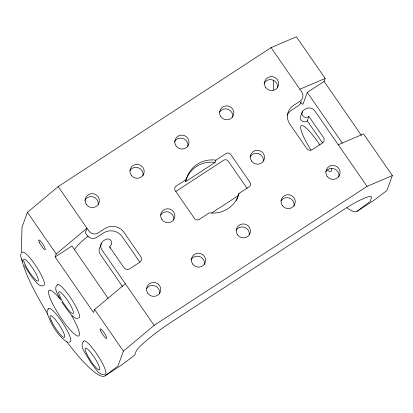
<?xml version="1.0" encoding="UTF-8"?>
<svg xmlns="http://www.w3.org/2000/svg" width="413" height="413" viewBox="0 0 413 413"><rect width="100%" height="100%" fill="white"/><g stroke="black" fill="none" stroke-linecap="round" stroke-linejoin="round"><path stroke-width="0.62" d="M21.383 253.375L21.997 227.295L27.439 212.349L58.176 186.588L271.098 47.614L296.395 36.798L325.181 78.434L324.097 81.423L307.282 92.393L302.93 104.35L300.442 102.651M273.504 90.07L273.726 80.53M20.805 254.109L20.65 256.081L22.591 261.997M47.03 311.954L47.325 309.977L48.739 308.774M125.346 283.731L94.608 309.492L93.519 312.481L55.136 256.969L56.225 253.98L86.962 228.219L85.331 232.705L87.251 235.482A6.814 6.623 20 0 0 96.688 237.372L103.415 232.984A13.629 13.252 20 0 1 122.3 236.773L139.186 261.197A4.089 3.975 20 0 1 139.666 262.136M101.407 243.231L99.776 247.717A6.814 6.623 20 0 0 100.297 254.351L122.615 286.627M338.268 144.756L363.564 133.941L392.35 175.577L367.054 186.387L154.132 325.361L123.394 351.122L117.953 366.068L105.108 375.778A74.949 14.135 56.9 0 1 66.777 341.716M215.927 160.156L215.111 162.402L185.458 181.751L186.273 179.51A27.253 26.499 20 0 1 215.927 160.156L226.035 153.559A3.407 3.314 20 0 1 230.753 154.508L249.948 182.262A3.407 3.314 20 0 1 249.065 186.867L238.957 193.465A27.253 26.499 20 0 1 209.303 212.819L199.195 219.417A3.407 3.314 20 0 1 194.477 218.467L175.282 190.713A3.407 3.314 20 0 1 176.165 186.108L186.273 179.51M236.375 200.496A27.253 26.499 20 0 0 238.136 195.705L238.957 193.465M302.362 111.639L300.726 116.125A4.089 3.975 20 0 0 306.704 121.241L307.267 120.875L308.898 116.394L323.482 137.488A4.089 3.975 20 0 1 322.424 143.012L312.336 149.594A4.089 3.975 20 0 1 306.673 148.458L289.787 124.034A13.629 13.252 20 0 1 293.318 105.614L300.039 101.226A6.814 6.623 20 0 0 301.805 92.022L271.098 47.614M392.35 175.577L386.909 190.522L374.064 200.233L357.255 211.203A74.949 14.135 56.9 0 1 347.049 207.816M74.294 249.648L76.663 246.716A34.067 4.688 -34.7 0 1 85.3 238.43L88.196 236.004M357.255 211.203L370.1 201.492L371.432 197.842A34.067 4.688 -34.7 0 0 369.036 196.552A54.495 7.496 -34.7 0 0 362.33 199.118A34.067 4.688 -34.7 0 0 343.317 209.856L170.249 322.821A34.067 4.688 -34.7 0 0 155.877 332.966A54.495 7.496 -34.7 0 0 141.205 345.258A34.067 4.688 -34.7 0 0 136.094 351.448L134.762 355.097L121.918 364.808L105.108 375.778M57.443 284.862C53.024 288.098 58.202 294.474 59.477 298.109M83.793 341.226C78.005 346.424 88.743 357.477 90.695 362.433C94.541 366.372 97.917 375.293 104.479 374.57M55.136 256.969L71.95 245.998L108.134 298.336M175.861 191.436L223.588 160.285A3.407 3.314 20 0 1 228.306 161.23L247.134 188.462M308.898 116.394L308.341 116.76A4.089 3.975 20 0 1 302.672 115.619A4.089 3.975 20 0 1 303.731 110.095L305.413 109.001A6.814 6.623 20 0 1 314.856 110.896L367.054 186.387M211.724 212.948L238.136 195.705M299.884 89.244L325.181 78.434M78.129 318.201C75.842 319.244 73.695 316.957 72.105 315.656M68.79 342.331L69.983 341.752A19.757 3.727 56.9 0 0 62.657 322.883A19.757 3.727 56.9 0 0 48.512 308.981M67.278 342.196C57.361 335.63 50.938 323.978 47.113 312.92M69.699 313.1L61.759 302.068M324.097 81.423L361.38 135.345M307.282 92.393L342.377 143.146M307.267 120.875L321.851 141.969A4.089 3.975 20 0 1 322.331 142.908M58.176 186.588L88.883 230.996A6.814 6.623 20 0 0 98.325 232.891L105.047 228.503A13.629 13.252 20 0 1 123.931 232.287L140.818 256.716A4.089 3.975 20 0 1 139.759 262.24L129.672 268.822A4.089 3.975 20 0 1 124.008 267.686L109.424 246.592L109.982 246.225A4.089 3.975 20 0 0 111.04 240.702A4.089 3.975 20 0 0 105.377 239.566L103.694 240.66A6.814 6.623 20 0 0 101.928 249.87L154.132 325.361M27.439 212.349L56.225 253.98M94.608 309.492L123.394 351.122M24.419 265.657L31.992 277.381L37.046 283.204L39.426 285.156L41.414 286.013L43.628 285.388A19.757 3.727 56.9 0 0 36.303 266.519A19.757 3.727 56.9 0 0 22.157 252.617M331.531 168.447A27.253 5.142 56.9 0 1 327.468 170.166M311.004 150.074A27.253 5.142 56.9 0 1 301.299 125.691A27.253 5.142 56.9 0 1 319.972 145.02M70.065 313.095A27.253 5.142 56.9 0 1 75.594 334.938A27.253 5.142 56.9 0 1 50.551 299.301A27.253 5.142 56.9 0 1 60.923 300.081M57.216 285.068A19.757 3.727 56.9 0 1 71.361 298.971A19.757 3.727 56.9 0 1 78.687 317.84M47.789 314.009A74.949 14.135 56.9 0 1 21.843 259.4M83.565 341.432A19.757 3.727 56.9 0 1 97.716 355.335A19.757 3.727 56.9 0 1 105.041 374.204M185.458 181.751A27.253 26.499 20 0 1 215.111 162.402M174.389 141.943A7.155 6.959 20 0 1 187.832 146.476M190.976 260.014A7.155 6.959 20 0 1 204.414 264.547M236.091 230.227A7.155 6.959 20 0 1 249.328 234.692M280.917 200.971A7.155 6.959 20 0 1 294.066 206.035M219.509 112.15A7.155 6.959 20 0 1 232.658 117.215M129.858 170.667A7.155 6.959 20 0 1 143.006 175.731M301.247 101.5A6.814 6.623 20 0 1 298.408 105.713L291.686 110.101A13.629 13.252 20 0 0 287.107 115.248M110.111 247.144A4.089 3.975 20 0 1 110.054 248.182M325.743 171.71A7.155 6.959 20 0 1 338.892 176.774M160.559 215.075A7.155 6.959 20 0 1 173.713 220.139M146.439 288.744A7.155 6.959 20 0 1 159.588 293.808M84.737 200.455A7.155 6.959 20 0 1 98.268 204.389M249.922 157.09A7.155 6.959 20 0 1 263.453 161.024M264.041 83.426A7.155 6.959 20 0 1 277.484 87.959M60.215 297.179A12.948 2.442 56.9 0 0 72.879 313.55A12.948 2.442 56.9 0 0 65.213 297.154A12.948 2.442 56.9 0 0 60.215 297.179M25.157 264.728A12.948 2.442 56.9 0 0 37.82 281.098A12.948 2.442 56.9 0 0 30.159 264.702A12.948 2.442 56.9 0 0 25.157 264.728M51.511 321.092A12.948 2.442 56.9 0 0 64.175 337.467A12.948 2.442 56.9 0 0 56.509 321.071A12.948 2.442 56.9 0 0 51.511 321.092M86.57 353.543A12.948 2.442 56.9 0 0 99.234 369.919A12.948 2.442 56.9 0 0 91.567 353.523A12.948 2.442 56.9 0 0 86.57 353.543M39.359 242.364A5.792 1.094 56.9 0 0 45.022 249.684A5.792 1.094 56.9 0 0 41.594 242.354A5.792 1.094 56.9 0 0 39.359 242.364M100.767 331.18A5.792 1.094 56.9 0 0 106.435 338.505A5.792 1.094 56.9 0 0 103.002 331.169A5.792 1.094 56.9 0 0 100.767 331.18M176.026 145.918A7.155 6.959 20 0 0 188.343 145.206A7.155 6.959 20 0 0 181.364 135.113A7.155 6.959 20 0 0 176.026 145.918M251.558 161.07A7.155 6.959 20 0 0 263.871 160.358A7.155 6.959 20 0 0 256.891 150.26A7.155 6.959 20 0 0 251.558 161.07M237.439 234.734A7.155 6.959 20 0 0 249.751 234.021A7.155 6.959 20 0 0 242.772 223.929A7.155 6.959 20 0 0 237.439 234.734M161.906 219.587A7.155 6.959 20 0 0 174.219 218.875A7.155 6.959 20 0 0 167.239 208.777A7.155 6.959 20 0 0 161.906 219.587M131.2 175.179A7.155 6.959 20 0 0 143.517 174.467A7.155 6.959 20 0 0 136.538 164.369A7.155 6.959 20 0 0 131.2 175.179M192.613 263.995A7.155 6.959 20 0 0 204.925 263.282A7.155 6.959 20 0 0 197.946 253.184A7.155 6.959 20 0 0 192.613 263.995M282.265 205.478A7.155 6.959 20 0 0 294.577 204.765A7.155 6.959 20 0 0 287.598 194.673A7.155 6.959 20 0 0 282.265 205.478M220.852 116.662A7.155 6.959 20 0 0 233.169 115.95A7.155 6.959 20 0 0 226.19 105.852A7.155 6.959 20 0 0 220.852 116.662M265.678 87.401A7.155 6.959 20 0 0 277.995 86.689A7.155 6.959 20 0 0 271.016 76.596A7.155 6.959 20 0 0 265.678 87.401M327.091 176.222A7.155 6.959 20 0 0 339.403 175.51A7.155 6.959 20 0 0 332.424 165.412A7.155 6.959 20 0 0 327.091 176.222M147.782 293.251A7.155 6.959 20 0 0 160.099 292.538A7.155 6.959 20 0 0 153.12 282.446A7.155 6.959 20 0 0 147.782 293.251M86.374 204.435A7.155 6.959 20 0 0 98.692 203.723A7.155 6.959 20 0 0 91.707 193.63A7.155 6.959 20 0 0 86.374 204.435"/></g></svg>
